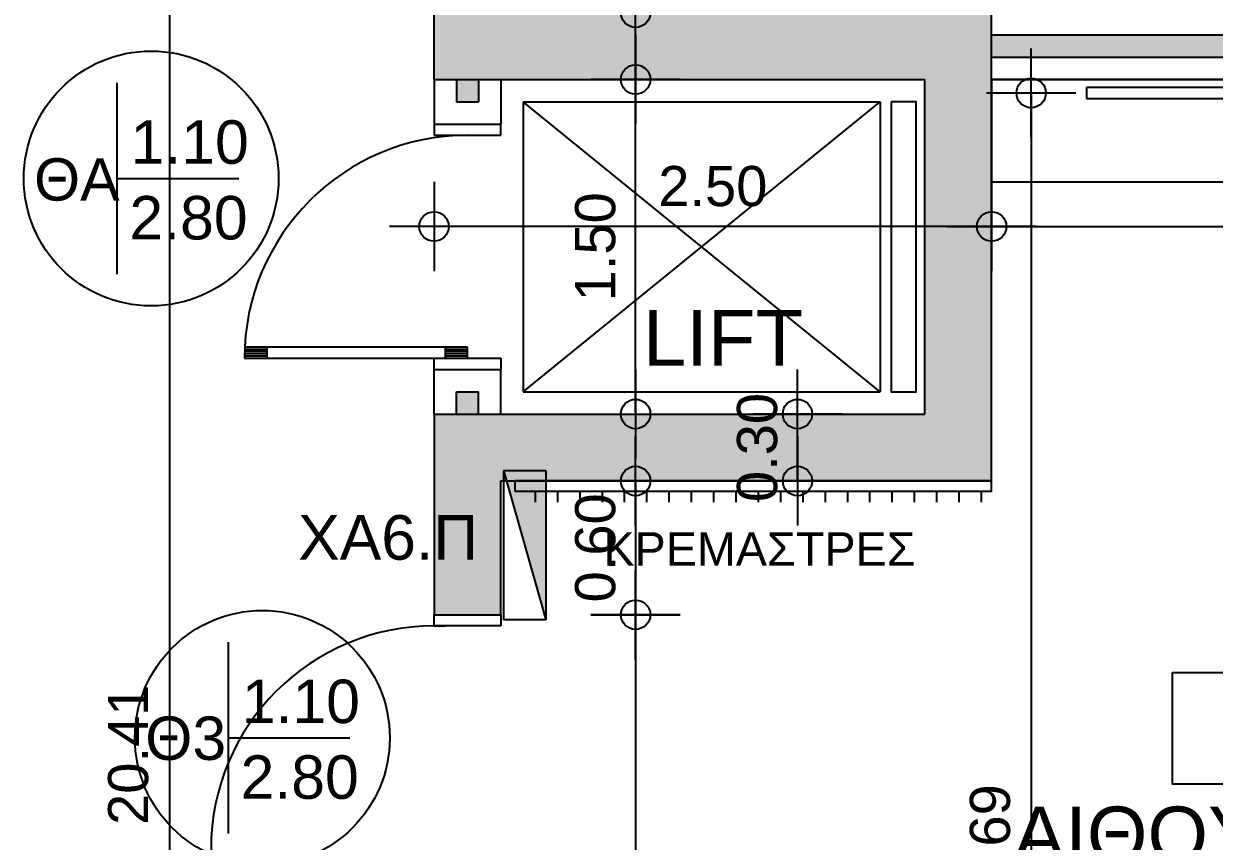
# Model space of a CAD drawing. Header units: metres. Extents: x -11 to 85, y -301 to 135.
# Drawn here: x 38.28 to 43.62, y -117.02 to -113.36 of the extents above; entities that cross this region are included whole.
import ezdxf

# ---------------------------------------------------------------- set-up
doc = ezdxf.new("R2010")
doc.units = ezdxf.units.M
doc.header["$LTSCALE"] = 0.036
doc.header["$PDMODE"] = 2
for name, color, linetype in [('arxitek aorofos', 252, 'Continuous'), ('DIMBLK', 252, 'Continuous'), ('electext', 20, 'Continuous'), ('HLEK-SYMBOL', 3, 'Continuous'), ('HLEK_FL001_SYMBOLS', 230, 'Continuous')]:
    doc.layers.add(name, color=color, linetype=linetype)
doc.styles.add('COMU-N', font='arial.ttf')
doc.styles.get("Standard").update_dxf_attribs({"font": 'arial.ttf'})
doc.styles.add('W4MS2', font='W4MS2.shx')
doc.dimstyles.new('CADWDOT', dxfattribs={"dimscale": 0.1, "dimtxt": 1.8, "dimasz": 0.08, "dimexe": 2, "dimexo": 0, "dimgap": 0.09, "dimtad": 0, "dimrnd": 0.001, "dimzin": 0, "dimdsep": 46, "dimtxsty": 'Standard', "dimblk1": 'ARTDIM', "dimblk2": 'ARTDIM', "dimsah": 1, "dimcen": 0.09, "dimdle": 0.05, "dimse1": 1, "dimse2": 1, "dimadec": 0, "dimazin": 0, "dimtfac": 1, "dimtmove": 0, "dimatfit": 3, "dimldrblk": 'ARTDIM', "dimfxl": 2, "dimtvp": 0.9999, "dimtolj": 1, "dimtzin": 0, "dimarcsym": 0})

# ---------------------------------------------------------------- blocks, each defined once
blk = doc.blocks.new('ARTDIM')
at = {"layer": 'DIMBLK'}
for p, q in [((0, -24.9975), (0, 24.9975)), ((-24.9975, 0), (24.9975, 0))]:
    blk.add_line(p, q, dxfattribs=at)
blk.add_circle((0, 0), 8.25, dxfattribs=at)
blk = doc.blocks.new('*D1137')
at = {"layer": 'arxitek aorofos', "color": 0, "lineweight": -2}
blk.add_line((42.6157, -114.2664), (40.1317, -114.2664), dxfattribs=at)
at = {"layer": 'Defpoints', "color": 0, "transparency": 16777216}
for p in [(40.1237, -114.2664), (40.1237, -114.8288), (42.6237, -114.8288)]:
    blk.add_point(p, dxfattribs=at)
at = {"layer": 'arxitek aorofos', "color": 0, "lineweight": -2, "xscale": 0.008, "yscale": 0.008, "zscale": 0.008, "rotation": 180}
blk.add_blockref('ARTDIM', (40.1237, -114.2664), dxfattribs=at)
at = {"layer": 'arxitek aorofos', "color": 0, "lineweight": -2, "xscale": 0.008, "yscale": 0.008, "zscale": 0.008}
blk.add_blockref('ARTDIM', (42.6237, -114.2664), dxfattribs=at)
at = {"layer": 'arxitek aorofos', "color": 0, "insert": (41.3737, -114.0864), "char_height": 0.18, "attachment_point": 5}
blk.add_mtext('\\A1;2.50', dxfattribs=at)
blk = doc.blocks.new('*D1138')
at = {"layer": 'arxitek aorofos', "color": 0, "lineweight": -2}
blk.add_line((42.6317, -114.2664), (47.4657, -114.2664), dxfattribs=at)
at = {"layer": 'Defpoints', "color": 0, "transparency": 16777216}
for p in [(47.4737, -114.2664), (42.6237, -114.8288), (47.4737, -114.8288)]:
    blk.add_point(p, dxfattribs=at)
at = {"layer": 'arxitek aorofos', "color": 0, "lineweight": -2, "xscale": 0.008, "yscale": 0.008, "zscale": 0.008, "rotation": 180}
blk.add_blockref('ARTDIM', (42.6237, -114.2664), dxfattribs=at)
at = {"layer": 'arxitek aorofos', "color": 0, "lineweight": -2, "xscale": 0.008, "yscale": 0.008, "zscale": 0.008}
blk.add_blockref('ARTDIM', (47.4737, -114.2664), dxfattribs=at)
at = {"layer": 'arxitek aorofos', "color": 0, "insert": (45.0487, -114.0864), "char_height": 0.18, "attachment_point": 5}
blk.add_mtext('\\A1;4.85', dxfattribs=at)
blk = doc.blocks.new('*D1164')
at = {"layer": 'arxitek aorofos', "color": 0, "lineweight": -2}
blk.add_line((41.0274, -115.0995), (41.0274, -113.6155), dxfattribs=at)
at = {"layer": 'Defpoints', "color": 0, "transparency": 16777216}
for p in [(41.0274, -113.6075), (41.3466, -113.6075), (41.3466, -115.1075)]:
    blk.add_point(p, dxfattribs=at)
at = {"layer": 'arxitek aorofos', "color": 0, "lineweight": -2, "xscale": 0.008, "yscale": 0.008, "zscale": 0.008}
for p, rotation in [((41.0274, -113.6075), 90), ((41.0274, -115.1075), 270)]:
    blk.add_blockref('ARTDIM', p, dxfattribs=dict(at, rotation=rotation))
at = {"layer": 'arxitek aorofos', "color": 0, "insert": (40.8474, -114.3575), "char_height": 0.18, "attachment_point": 5, "rotation": 90}
blk.add_mtext('\\A1;1.50', dxfattribs=at)
blk = doc.blocks.new('*D1165')
at = {"layer": 'arxitek aorofos', "color": 0, "lineweight": -2}
for p, q in [((41.0274, -113.3075), (41.0274, -112.7329)), ((41.0274, -113.5995), (41.0274, -113.3155))]:
    blk.add_line(p, q, dxfattribs=at)
at = {"layer": 'Defpoints', "color": 0, "transparency": 16777216}
for p in [(41.0274, -113.3075), (41.2308, -113.3075), (41.2308, -113.6075)]:
    blk.add_point(p, dxfattribs=at)
at = {"layer": 'arxitek aorofos', "color": 0, "lineweight": -2, "xscale": 0.008, "yscale": 0.008, "zscale": 0.008}
for p, rotation in [((41.0274, -113.3075), 90), ((41.0274, -113.6075), 270)]:
    blk.add_blockref('ARTDIM', p, dxfattribs=dict(at, rotation=rotation))
at = {"layer": 'arxitek aorofos', "color": 0, "insert": (40.8474, -113.0162), "char_height": 0.18, "attachment_point": 5, "rotation": 90}
blk.add_mtext('\\A1;0.30', dxfattribs=at)
blk = doc.blocks.new('*D1168')
at = {"layer": 'arxitek aorofos', "color": 0, "lineweight": -2}
blk.add_line((41.0274, -116.0155), (41.0274, -118.6995), dxfattribs=at)
at = {"layer": 'Defpoints', "color": 0, "transparency": 16777216}
for p in [(39.3308, -116.0075), (39.3308, -118.7075), (41.0274, -118.7075)]:
    blk.add_point(p, dxfattribs=at)
at = {"layer": 'arxitek aorofos', "color": 0, "lineweight": -2, "xscale": 0.008, "yscale": 0.008, "zscale": 0.008}
for p, rotation in [((41.0274, -116.0075), 90), ((41.0274, -118.7075), 270)]:
    blk.add_blockref('ARTDIM', p, dxfattribs=dict(at, rotation=rotation))
at = {"layer": 'arxitek aorofos', "color": 0, "insert": (40.8474, -117.3575), "char_height": 0.18, "attachment_point": 5, "rotation": 90}
blk.add_mtext('\\A1;2.70', dxfattribs=at)
blk = doc.blocks.new('*D1189')
at = {"layer": 'arxitek aorofos', "color": 0, "lineweight": -2}
blk.add_line((41.7531, -115.3995), (41.7531, -115.1155), dxfattribs=at)
at = {"layer": 'Defpoints', "color": 0, "transparency": 16777216}
for p in [(40.6218, -115.1075), (41.7531, -115.1075), (40.6218, -115.4075)]:
    blk.add_point(p, dxfattribs=at)
at = {"layer": 'arxitek aorofos', "color": 0, "lineweight": -2, "xscale": 0.008, "yscale": 0.008, "zscale": 0.008}
for p, rotation in [((41.7531, -115.1075), 90), ((41.7531, -115.4075), 270)]:
    blk.add_blockref('ARTDIM', p, dxfattribs=dict(at, rotation=rotation))
at = {"layer": 'arxitek aorofos', "color": 0, "insert": (41.5732, -115.2575), "char_height": 0.18, "attachment_point": 5, "rotation": 90}
blk.add_mtext('\\A1;0.30', dxfattribs=at)
blk = doc.blocks.new('*D1190')
at = {"layer": 'arxitek aorofos', "color": 0, "lineweight": -2}
blk.add_line((41.0274, -115.4155), (41.0274, -115.9995), dxfattribs=at)
at = {"layer": 'Defpoints', "color": 0, "transparency": 16777216}
for p in [(40.4237, -115.4075), (40.4237, -116.0075), (41.0274, -116.0075)]:
    blk.add_point(p, dxfattribs=at)
at = {"layer": 'arxitek aorofos', "color": 0, "lineweight": -2, "xscale": 0.008, "yscale": 0.008, "zscale": 0.008}
for p, rotation in [((41.0274, -115.4075), 90), ((41.0274, -116.0075), 270)]:
    blk.add_blockref('ARTDIM', p, dxfattribs=dict(at, rotation=rotation))
at = {"layer": 'arxitek aorofos', "color": 0, "insert": (40.8474, -115.7075), "char_height": 0.18, "attachment_point": 5, "rotation": 90}
blk.add_mtext('\\A1;0.60', dxfattribs=at)
blk = doc.blocks.new('gJ6_a28')
at = {"layer": 'HLEK-SYMBOL', "color": 0, "linetype": 'Continuous'}
for p, q in [((-0.67, 0), (-0.67, 0.19)), ((-0.67, 0.19), (0, 0.19)), ((-0.67, 0), (0, 0.19)), ((0, 0.19), (0, 0)), ((-0.67, 0), (0, 0))]:
    blk.add_line(p, q, dxfattribs=at)
at = {"layer": 'HLEK-SYMBOL', "color": 0}
blk.add_solid([(-0.67, 0.19), (0, 0.19), (-0.67, 0)], dxfattribs=at)
at = {"layer": 'HLEK-SYMBOL', "color": 0, "style": 'W4MS2', "flags": 8}
blk.add_attdef('NODE_NUMBER', (0.018, 0.0914), '', height=0.1, dxfattribs=at)
blk.add_attdef('NODE_NUMBER', (0.018, 0.0914), '', height=0.1, dxfattribs=at)
blk = doc.blocks.new('*D1893')
at = {"layer": 'Defpoints', "color": 0, "transparency": 16777216}
for p in [(42.7802, -113.6678), (42.7802, -120.3564), (42.8012, -120.3564)]:
    blk.add_point(p, dxfattribs=at)
at = {"layer": 'HLEK_FL001_SYMBOLS', "color": 0, "lineweight": -2, "transparency": 16777216}
blk.add_line((42.8012, -113.6758), (42.8012, -120.3484), dxfattribs=at)
at = {"layer": 'HLEK_FL001_SYMBOLS', "color": 0, "lineweight": -2, "transparency": 16777216, "xscale": 0.008, "yscale": 0.008, "zscale": 0.008}
for p, rotation in [((42.8012, -113.6678), 90), ((42.8012, -120.3564), 270)]:
    blk.add_blockref('ARTDIM', p, dxfattribs=dict(at, rotation=rotation))
at = {"layer": 'HLEK_FL001_SYMBOLS', "color": 0, "transparency": 16777216, "insert": (42.6174, -117.0121), "char_height": 0.18, "attachment_point": 5, "rotation": 90}
blk.add_mtext('\\A1;6.69', dxfattribs=at)
blk = doc.blocks.new('*D1898')
at = {"layer": 'Defpoints', "color": 0, "transparency": 16777216}
for p in [(38.3776, -106.4288), (38.3776, -126.8423), (38.937, -126.8423)]:
    blk.add_point(p, dxfattribs=at)
at = {"layer": 'HLEK_FL001_SYMBOLS', "color": 0, "lineweight": -2, "transparency": 16777216}
blk.add_line((38.937, -106.4368), (38.937, -126.8343), dxfattribs=at)
at = {"layer": 'HLEK_FL001_SYMBOLS', "color": 0, "lineweight": -2, "transparency": 16777216, "xscale": 0.008, "yscale": 0.008, "zscale": 0.008}
for p, rotation in [((38.937, -106.4288), 90), ((38.937, -126.8423), 270)]:
    blk.add_blockref('ARTDIM', p, dxfattribs=dict(at, rotation=rotation))
at = {"layer": 'HLEK_FL001_SYMBOLS', "color": 0, "transparency": 16777216, "insert": (38.7532, -116.6355), "char_height": 0.18, "attachment_point": 5, "rotation": 90}
blk.add_mtext('\\A1;20.41', dxfattribs=at)

msp = doc.modelspace()

# ---------------------------------------------------------------- hatches: boundary and pattern name
at = {"layer": 'arxitek aorofos'}
for points in [[(42.6237, -115.4075), (42.6237, -113.3075), (40.1237, -113.3075), (40.1237, -113.6075), (42.3237, -113.6075), (42.3237, -115.1075), (40.1237, -115.1075), (40.1237, -116.0075), (40.4237, -116.0075), (40.4237, -115.4075)], [(45.3737, -113.4075), (42.6237, -113.4075), (42.6237, -113.5075), (45.3737, -113.5075)], [(40.3237, -113.6075), (40.2237, -113.6075), (40.2237, -113.7075), (40.3237, -113.7075)], [(40.3237, -115.0075), (40.2237, -115.0075), (40.2237, -115.1075), (40.3237, -115.1075)]]:
    msp.add_hatch(color=256, dxfattribs=at).paths.add_polyline_path(points)

# ---------------------------------------------------------------- linework, layer by layer
for p, q in [((40.1237, -113.6075), (40.1237, -113.3075)), ((42.6237, -115.4075), (42.6237, -113.3075)), ((42.6237, -113.4075), (45.3737, -113.4075)), ((42.6237, -113.5075), (45.3737, -113.5075)), ((38.7018, -113.622), (38.7018, -114.48)), ((40.1237, -113.6075), (42.3237, -113.6075)), ((40.1237, -113.6075), (40.1237, -113.8075)), ((40.2237, -113.6075), (40.2237, -113.7075)), ((40.3237, -113.6075), (40.3237, -113.7075)), ((40.4237, -113.6075), (40.4237, -113.8075)), ((42.3237, -115.1075), (42.3237, -113.6075)), ((42.6237, -113.6075), (45.3737, -113.6075)), ((43.8038, -113.6075), (42.6237, -113.6075)), ((42.6237, -113.6075), (42.6237, -114.0667)), ((44.828, -113.6424), (43.0495, -113.6424)), ((43.0495, -113.6424), (43.0495, -113.6924)), ((40.2237, -113.7075), (40.3237, -113.7075)), ((40.5237, -113.7075), (42.1237, -113.7075)), ((40.5237, -115.0075), (42.1237, -113.7075)), ((42.1237, -115.0075), (40.5237, -113.7075)), ((40.5237, -113.7075), (40.5237, -115.0075)), ((42.1237, -113.7075), (42.1237, -115.0075)), ((43.0495, -113.6924), (44.828, -113.6924)), ((40.1237, -113.8075), (40.4237, -113.8075)), ((40.1237, -113.8075), (40.1237, -113.8575)), ((40.4237, -113.8575), (40.4237, -113.8075)), ((40.1237, -113.8575), (40.4237, -113.8575)), ((38.7018, -114.051), (39.2478, -114.051)), ((42.6237, -114.0667), (43.8038, -114.0667)), ((39.2737, -114.8575), (40.2737, -114.8575)), ((39.3737, -114.8475), (39.2738, -114.8475)), ((39.3737, -114.8375), (39.2739, -114.8375)), ((39.3737, -114.8275), (39.2742, -114.8275)), ((39.3737, -114.8175), (39.2745, -114.8175)), ((40.2737, -114.8075), (39.275, -114.8075)), ((39.3737, -114.8075), (39.3737, -114.8575)), ((40.1237, -114.9075), (40.1237, -114.8575)), ((40.1237, -114.8575), (40.4237, -114.8575)), ((40.1737, -114.8075), (40.1737, -114.8575)), ((40.2737, -114.8175), (40.1737, -114.8175)), ((40.2737, -114.8275), (40.1737, -114.8275)), ((40.2737, -114.8375), (40.1737, -114.8375)), ((40.2737, -114.8475), (40.1737, -114.8475)), ((40.2737, -114.8575), (40.2737, -114.8075)), ((40.4237, -114.8575), (40.4237, -114.9075)), ((40.1237, -115.1075), (40.1237, -114.9075)), ((40.1237, -114.9075), (40.4237, -114.9075)), ((40.4237, -115.1075), (40.4237, -114.9075)), ((40.2237, -115.0075), (40.3237, -115.0075)), ((40.2237, -115.1075), (40.2237, -115.0075)), ((40.3237, -115.1075), (40.3237, -115.0075)), ((40.5237, -115.0075), (42.1237, -115.0075)), ((40.1237, -115.1075), (42.3237, -115.1075)), ((40.1237, -115.1075), (40.1237, -116.0075)), ((40.4237, -115.4075), (42.6237, -115.4075)), ((40.4237, -116.0075), (40.4237, -115.4075)), ((40.5769, -115.4531), (40.5769, -115.5031)), ((40.5769, -115.4531), (40.5769, -115.5031)), ((40.6769, -115.4531), (40.6769, -115.5031)), ((40.6769, -115.4531), (40.6769, -115.5031)), ((40.7769, -115.4531), (40.7769, -115.5031)), ((40.7769, -115.4531), (40.7769, -115.5031)), ((40.8769, -115.4531), (40.8769, -115.5031)), ((40.8769, -115.4531), (40.8769, -115.5031)), ((40.9769, -115.4531), (40.9769, -115.5031)), ((40.9769, -115.4531), (40.9769, -115.5031)), ((41.0769, -115.4531), (41.0769, -115.5031)), ((41.0769, -115.4531), (41.0769, -115.5031)), ((41.1769, -115.4531), (41.1769, -115.5031)), ((41.1769, -115.4531), (41.1769, -115.5031)), ((41.2769, -115.4531), (41.2769, -115.5031)), ((41.3769, -115.4531), (41.3769, -115.5031)), ((41.4769, -115.4531), (41.4769, -115.5031)), ((41.5769, -115.4531), (41.5769, -115.5031)), ((41.6769, -115.4531), (41.6769, -115.5031)), ((41.7769, -115.4531), (41.7769, -115.5031)), ((41.8769, -115.4531), (41.8769, -115.5031)), ((41.9769, -115.4531), (41.9769, -115.5031)), ((42.0769, -115.4531), (42.0769, -115.5031)), ((42.1769, -115.4531), (42.1769, -115.5031)), ((42.2769, -115.4531), (42.2769, -115.5031)), ((42.3769, -115.4531), (42.3769, -115.5031)), ((42.4769, -115.4531), (42.4769, -115.5031)), ((42.5769, -115.4531), (42.5769, -115.5031)), ((40.1237, -116.0075), (40.4237, -116.0075)), ((40.1237, -116.0575), (40.1237, -116.0075)), ((40.4237, -116.0075), (40.4237, -116.0575)), ((40.1237, -116.0575), (40.1737, -116.0575)), ((40.4237, -116.0575), (40.1237, -116.0575)), ((39.2002, -116.1304), (39.2002, -116.9884)), ((39.2002, -116.5594), (39.7462, -116.5594))]:
    msp.add_line(p, q, dxfattribs=at)
for points in [[(42.1741, -113.7075), (42.1741, -115.0075), (42.2851, -115.0075), (42.2851, -113.7075)], [(40.4856, -115.4531), (42.6237, -115.4531), (42.6237, -115.4075), (40.4856, -115.4075)]]:
    msp.add_lwpolyline(points, close=True, dxfattribs=at)
for centre in [(38.8555, -114.051), (39.3539, -116.5594)]:
    msp.add_circle(centre, 0.5712, dxfattribs=at)
for centre, end in [((40.2737, -114.8575), 180), ((40.1237, -117.0575), 270)]:
    msp.add_arc(centre, 1, 90, end, dxfattribs=at)
at = {"layer": 'electext'}
msp.add_lwpolyline([(43.4351, -116.2663), (44.3846, -116.2663), (44.3846, -116.7673), (43.4351, -116.7673)], close=True, dxfattribs=at)

# ---------------------------------------------------------------- block references
at = {"layer": 'HLEK_FL001_SYMBOLS', "rotation": 270}
msp.add_blockref('gJ6_a28', (40.4354, -116.0304), dxfattribs=at)

# ---------------------------------------------------------------- texts
at = {"layer": 'arxitek aorofos', "style": 'COMU-N'}
for s, height, p in [('1.10', 0.195, (38.763, -113.9852)), ('ΘA', 0.19, (38.3303, -114.1503)), ('2.80', 0.195, (38.7577, -114.3246)), ('LIFT', 0.25, (41.0605, -114.8911)), ('1.10', 0.195, (39.2614, -116.4935)), ('Θ3', 0.195, (38.8286, -116.6586)), ('2.80', 0.195, (39.2561, -116.8329)), ('ΑΙΘΟΥΣΑ  H/Y', 0.25, (42.721, -117.1177))]:
    msp.add_text(s, height=height, dxfattribs=at).set_placement(p)
at = {"layer": 'arxitek aorofos', "linetype": 'Continuous'}
msp.add_text('ΚΡΕΜΑΣΤΡΕΣ', height=0.15, dxfattribs=at).set_placement((40.883, -115.7875))
at = {"layer": 'electext', "style": 'COMU-N'}
msp.add_text('ΧΑ6.Π', height=0.2, dxfattribs=at).set_placement((39.5145, -115.7608))

# ---------------------------------------------------------------- dimensions: what is measured, and where the dimension line sits
at = {"layer": 'arxitek aorofos'}
for base, p1, p2, picture, middle in [((41.0274, -113.3075), (41.2308, -113.6075), (41.2308, -113.3075), '*D1165', (40.8474, -113.0162)), ((41.0274, -113.6075), (41.3466, -115.1075), (41.3466, -113.6075), '*D1164', (40.8474, -114.3575)), ((41.0274, -118.7075), (39.3308, -116.0075), (39.3308, -118.7075), '*D1168', (40.8474, -117.3575))]:
    dim = msp.add_linear_dim(base=base, p1=p1, p2=p2, angle=90, dimstyle='CADWDOT', dxfattribs=at)
    dim.commit()
    dim.dimension.update_dxf_attribs({"geometry": picture, "text_midpoint": middle})
for base, p2, picture, middle in [((40.1237, -114.2664), (40.1237, -114.8288), '*D1137', (41.3737, -114.0864)), ((47.4737, -114.2664), (47.4737, -114.8288), '*D1138', (45.0487, -114.0864))]:
    dim = msp.add_linear_dim(base=base, p1=(42.6237, -114.8288), p2=p2, dimstyle='CADWDOT', dxfattribs=at)
    dim.commit()
    dim.dimension.update_dxf_attribs({"geometry": picture, "text_midpoint": middle})
for base, p1, p2, picture, middle in [((41.7531, -115.1075), (40.6218, -115.4075), (40.6218, -115.1075), '*D1189', (41.7531, -115.2575)), ((41.0274, -116.0075), (40.4237, -115.4075), (40.4237, -116.0075), '*D1190', (41.0274, -115.7075))]:
    dim = msp.add_linear_dim(base=base, p1=p1, p2=p2, angle=90, dimstyle='CADWDOT', dxfattribs=at)
    dim.commit()
    dim.dimension.update_dxf_attribs({"geometry": picture, "text_midpoint": middle, "dimtype": 160})
at = {"layer": 'HLEK_FL001_SYMBOLS'}
for base, p1, p2, picture, middle in [((38.937, -126.8423), (38.3776, -106.4288), (38.3776, -126.8423), '*D1898', (38.7532, -116.6355)), ((42.8012, -120.3564), (42.7802, -113.6678), (42.7802, -120.3564), '*D1893', (42.6174, -117.0121))]:
    dim = msp.add_linear_dim(base=base, p1=p1, p2=p2, angle=90, dimstyle='CADWDOT', override={"dimfxl": 0.18}, dxfattribs=at)
    dim.commit()
    dim.dimension.update_dxf_attribs({"geometry": picture, "text_midpoint": middle})

doc.saveas('drawing.dxf')
